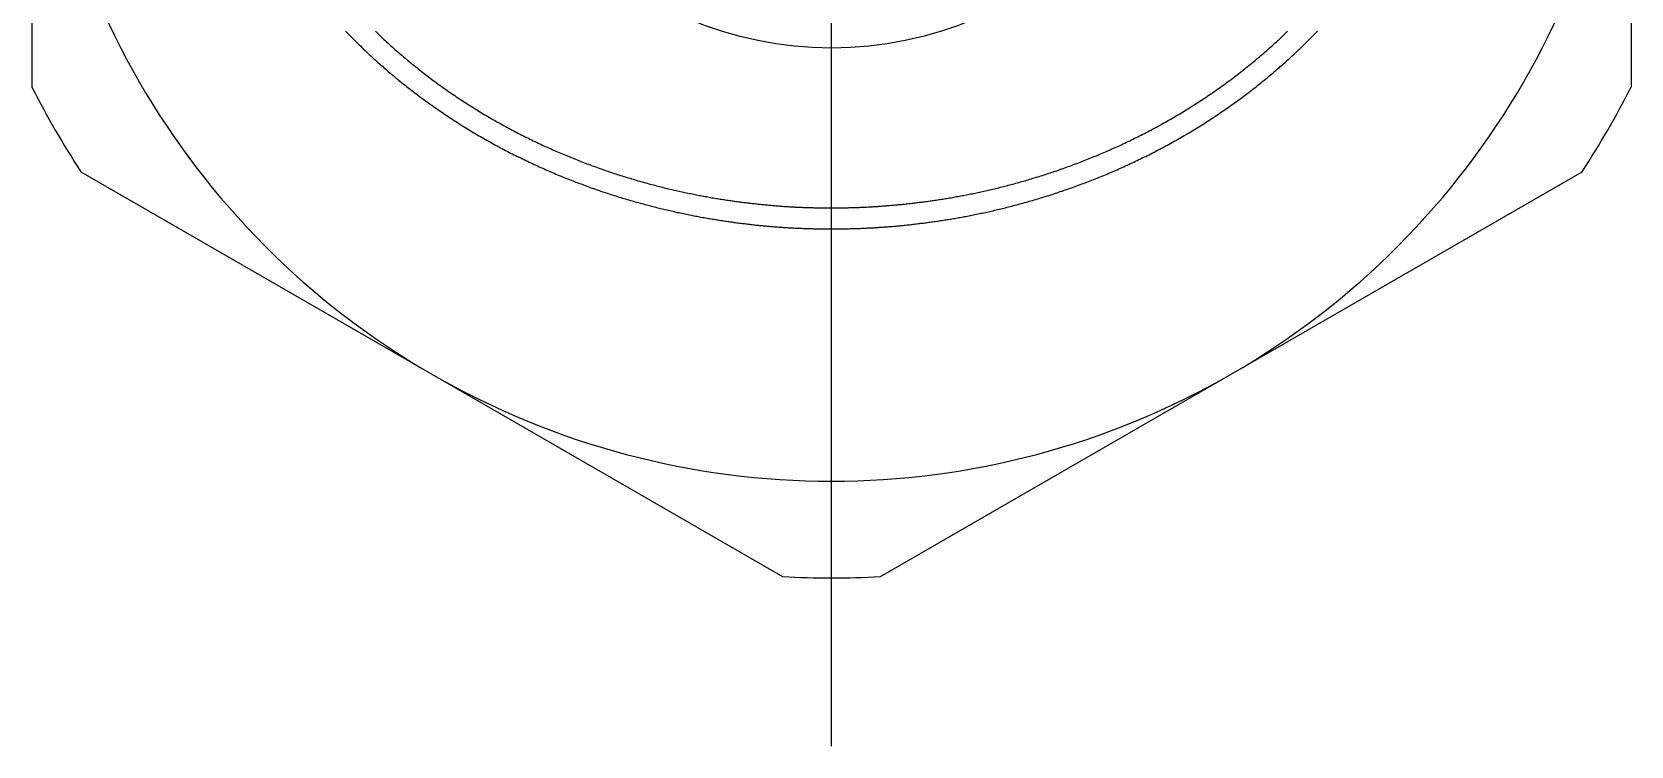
# Model space of a CAD drawing. Extents: x -77.6 to 11.5, y -35.7 to 12.7.
# Drawn here: x -9.5 to 9.5, y -12.65 to -4.16 of the extents above; entities that cross this region are included whole.
import ezdxf

# ---------------------------------------------------------------- set-up
doc = ezdxf.new("R2010")
doc.units = 0
doc.linetypes.add('CENTER', pattern=[50.8, 31.75, -6.35, 6.35, -6.35])
doc.layers.get('0').update_dxf_attribs({"linetype": 'CONTINUOUS'})
doc.layers.add('CENTER', color=1, linetype='CENTER')

msp = doc.modelspace()

# ---------------------------------------------------------------- linework, layer by layer
at = {"color": 7, "linetype": 'CONTINUOUS'}
for p, q in [((-9.5, 0), (-9.5, -4.814)), ((9.5, 0), (9.5, -4.814)), ((-8.919, -5.82), (-4.75, -8.227)), ((4.75, -8.227), (8.919, -5.82)), ((-4.75, -8.227), (-0.581, -10.634)), ((0.581, -10.634), (4.75, -8.227))]:
    msp.add_line(p, q, dxfattribs=at)
at = {"color": 7}
for points in [[(-5.775, -4.147, 0), (-5.758, -4.164, 0), (-5.742, -4.181, 0), (-5.726, -4.198, 0), (-5.71, -4.214, 0), (-5.693, -4.231, 0), (-5.677, -4.248, 0), (-5.66, -4.264, 0), (-5.644, -4.28, 0), (-5.627, -4.297, 0), (-5.611, -4.313, 0), (-5.594, -4.329, 0), (-5.577, -4.346, 0), (-5.56, -4.362, 0), (-5.543, -4.378, 0), (-5.526, -4.394, 0), (-5.509, -4.41, 0), (-5.492, -4.426, 0), (-5.475, -4.442, 0), (-5.458, -4.458, 0), (-5.441, -4.474, 0), (-5.424, -4.489, 0), (-5.406, -4.505, 0), (-5.389, -4.521, 0), (-5.371, -4.536, 0), (-5.354, -4.552, 0), (-5.336, -4.567, 0), (-5.319, -4.583, 0), (-5.301, -4.598, 0), (-5.283, -4.613, 0), (-5.266, -4.629, 0), (-5.248, -4.644, 0), (-5.23, -4.659, 0), (-5.212, -4.674, 0), (-5.194, -4.689, 0), (-5.176, -4.704, 0), (-5.158, -4.719, 0), (-5.14, -4.734, 0), (-5.122, -4.748, 0), (-5.104, -4.763, 0), (-5.085, -4.778, 0), (-5.067, -4.792, 0), (-5.049, -4.807, 0), (-5.03, -4.821, 0), (-5.012, -4.835, 0), (-4.994, -4.85, 0), (-4.975, -4.864, 0), (-4.957, -4.878, 0), (-4.938, -4.892, 0), (-4.919, -4.906, 0), (-4.901, -4.92, 0), (-4.882, -4.934, 0), (-4.863, -4.948, 0), (-4.845, -4.962, 0), (-4.826, -4.976, 0), (-4.807, -4.989, 0), (-4.788, -5.003, 0), (-4.769, -5.016, 0), (-4.75, -5.03, 0), (-4.731, -5.043, 0), (-4.712, -5.057, 0), (-4.693, -5.07, 0), (-4.674, -5.083, 0), (-4.655, -5.096, 0), (-4.636, -5.109, 0), (-4.617, -5.122, 0), (-4.598, -5.135, 0), (-4.578, -5.148, 0), (-4.559, -5.161, 0), (-4.54, -5.174, 0), (-4.521, -5.186, 0), (-4.501, -5.199, 0), (-4.482, -5.212, 0), (-4.463, -5.224, 0), (-4.443, -5.236, 0), (-4.424, -5.249, 0), (-4.404, -5.261, 0), (-4.385, -5.273, 0), (-4.365, -5.285, 0), (-4.346, -5.297, 0), (-4.326, -5.309, 0), (-4.307, -5.321, 0), (-4.287, -5.333, 0), (-4.268, -5.345, 0), (-4.248, -5.357, 0), (-4.228, -5.368, 0), (-4.209, -5.38, 0), (-4.189, -5.392, 0), (-4.169, -5.403, 0), (-4.15, -5.414, 0), (-4.13, -5.426, 0), (-4.11, -5.437, 0), (-4.09, -5.448, 0), (-4.071, -5.459, 0), (-4.051, -5.47, 0), (-4.031, -5.481, 0), (-4.011, -5.492, 0), (-3.991, -5.503, 0), (-3.972, -5.514, 0), (-3.952, -5.525, 0), (-3.932, -5.535, 0), (-3.912, -5.546, 0), (-3.892, -5.556, 0), (-3.872, -5.567, 0), (-3.852, -5.577, 0), (-3.832, -5.587, 0), (-3.813, -5.598, 0), (-3.793, -5.608, 0), (-3.773, -5.618, 0), (-3.753, -5.628, 0), (-3.733, -5.638, 0), (-3.713, -5.648, 0), (-3.693, -5.657, 0), (-3.673, -5.667, 0), (-3.653, -5.677, 0), (-3.633, -5.686, 0), (-3.613, -5.696, 0), (-3.593, -5.705, 0), (-3.573, -5.715, 0), (-3.553, -5.724, 0), (-3.533, -5.733, 0), (-3.513, -5.743, 0), (-3.494, -5.752, 0), (-3.474, -5.761, 0), (-3.454, -5.77, 0), (-3.434, -5.779, 0), (-3.414, -5.788, 0), (-3.394, -5.796, 0), (-3.374, -5.805, 0), (-3.354, -5.814, 0), (-3.334, -5.822, 0), (-3.314, -5.831, 0), (-3.294, -5.839, 0), (-3.274, -5.848, 0), (-3.254, -5.856, 0), (-3.234, -5.864, 0), (-3.214, -5.873, 0), (-3.195, -5.881, 0), (-3.175, -5.889, 0), (-3.155, -5.897, 0), (-3.135, -5.905, 0), (-3.115, -5.913, 0), (-3.095, -5.921, 0), (-3.075, -5.928, 0), (-3.055, -5.936, 0), (-3.036, -5.944, 0), (-3.016, -5.951, 0), (-2.996, -5.959, 0), (-2.976, -5.966, 0), (-2.956, -5.974, 0), (-2.937, -5.981, 0), (-2.917, -5.988, 0), (-2.897, -5.995, 0), (-2.877, -6.003, 0), (-2.858, -6.01, 0), (-2.838, -6.017, 0), (-2.818, -6.024, 0), (-2.798, -6.031, 0), (-2.779, -6.037, 0), (-2.759, -6.044, 0), (-2.739, -6.051, 0), (-2.72, -6.058, 0), (-2.7, -6.064, 0), (-2.681, -6.071, 0), (-2.661, -6.077, 0), (-2.642, -6.083, 0), (-2.622, -6.09, 0), (-2.602, -6.096, 0), (-2.583, -6.102, 0), (-2.564, -6.109, 0), (-2.544, -6.115, 0), (-2.525, -6.121, 0), (-2.505, -6.127, 0), (-2.486, -6.133, 0), (-2.466, -6.138, 0), (-2.447, -6.144, 0), (-2.428, -6.15, 0), (-2.409, -6.156, 0), (-2.389, -6.161, 0), (-2.37, -6.167, 0), (-2.351, -6.172, 0), (-2.332, -6.178, 0), (-2.313, -6.183, 0), (-2.294, -6.188, 0), (-2.275, -6.194, 0), (-2.256, -6.199, 0), (-2.237, -6.204, 0), (-2.218, -6.209, 0), (-2.199, -6.214, 0), (-2.18, -6.219, 0), (-2.161, -6.224, 0), (-2.142, -6.229, 0), (-2.123, -6.234, 0), (-2.105, -6.239, 0), (-2.086, -6.243, 0), (-2.067, -6.248, 0), (-2.049, -6.253, 0), (-2.03, -6.257, 0), (-2.012, -6.262, 0), (-1.993, -6.266, 0), (-1.975, -6.27, 0), (-1.956, -6.275, 0), (-1.938, -6.279, 0), (-1.92, -6.283, 0), (-1.901, -6.287, 0), (-1.883, -6.291, 0), (-1.865, -6.296, 0), (-1.847, -6.3, 0), (-1.829, -6.304, 0), (-1.811, -6.307, 0), (-1.793, -6.311, 0), (-1.775, -6.315, 0), (-1.757, -6.319, 0), (-1.739, -6.323, 0), (-1.722, -6.326, 0), (-1.704, -6.33, 0), (-1.686, -6.333, 0), (-1.669, -6.337, 0), (-1.651, -6.34, 0), (-1.634, -6.344, 0), (-1.616, -6.347, 0), (-1.599, -6.35, 0), (-1.582, -6.354, 0), (-1.564, -6.357, 0), (-1.547, -6.36, 0), (-1.53, -6.363, 0), (-1.513, -6.366, 0), (-1.496, -6.369, 0), (-1.479, -6.372, 0), (-1.462, -6.375, 0), (-1.445, -6.378, 0), (-1.429, -6.381, 0), (-1.412, -6.384, 0), (-1.395, -6.386, 0), (-1.379, -6.389, 0), (-1.362, -6.392, 0), (-1.346, -6.394, 0), (-1.33, -6.397, 0), (-1.314, -6.4, 0), (-1.297, -6.402, 0), (-1.281, -6.404, 0), (-1.265, -6.407, 0), (-1.249, -6.409, 0), (-1.233, -6.412, 0), (-1.218, -6.414, 0), (-1.202, -6.416, 0), (-1.186, -6.418, 0), (-1.17, -6.42, 0), (-1.155, -6.423, 0), (-1.139, -6.425, 0), (-1.124, -6.427, 0), (-1.108, -6.429, 0), (-1.093, -6.431, 0), (-1.078, -6.433, 0), (-1.063, -6.435, 0), (-1.047, -6.437, 0), (-1.032, -6.438, 0), (-1.017, -6.44, 0), (-1.002, -6.442, 0), (-0.987, -6.444, 0), (-0.972, -6.446, 0), (-0.957, -6.447, 0), (-0.942, -6.449, 0), (-0.928, -6.451, 0), (-0.913, -6.452, 0), (-0.898, -6.454, 0), (-0.884, -6.455, 0), (-0.869, -6.457, 0), (-0.854, -6.458, 0), (-0.84, -6.46, 0), (-0.825, -6.461, 0), (-0.811, -6.463, 0), (-0.796, -6.464, 0), (-0.782, -6.465, 0), (-0.768, -6.467, 0), (-0.753, -6.468, 0), (-0.739, -6.469, 0), (-0.725, -6.47, 0), (-0.711, -6.472, 0), (-0.697, -6.473, 0), (-0.682, -6.474, 0), (-0.668, -6.475, 0), (-0.654, -6.476, 0), (-0.64, -6.477, 0), (-0.626, -6.478, 0), (-0.612, -6.479, 0), (-0.598, -6.48, 0), (-0.584, -6.481, 0), (-0.571, -6.482, 0), (-0.557, -6.483, 0), (-0.543, -6.484, 0), (-0.529, -6.485, 0), (-0.515, -6.486, 0), (-0.501, -6.486, 0), (-0.488, -6.487, 0), (-0.474, -6.488, 0), (-0.46, -6.489, 0), (-0.447, -6.489, 0), (-0.433, -6.49, 0), (-0.419, -6.491, 0), (-0.406, -6.491, 0), (-0.392, -6.492, 0), (-0.378, -6.492, 0), (-0.365, -6.493, 0), (-0.351, -6.493, 0), (-0.338, -6.494, 0), (-0.324, -6.494, 0), (-0.311, -6.495, 0), (-0.297, -6.495, 0), (-0.283, -6.496, 0), (-0.27, -6.496, 0), (-0.256, -6.497, 0), (-0.243, -6.497, 0), (-0.229, -6.497, 0), (-0.216, -6.498, 0), (-0.202, -6.498, 0), (-0.189, -6.498, 0), (-0.175, -6.498, 0), (-0.162, -6.499, 0), (-0.148, -6.499, 0), (-0.135, -6.499, 0), (-0.122, -6.499, 0), (-0.108, -6.499, 0), (-0.095, -6.5, 0), (-0.081, -6.5, 0), (-0.068, -6.5, 0), (-0.054, -6.5, 0), (-0.041, -6.5, 0), (-0.027, -6.5, 0), (-0.014, -6.5, 0), (0, -6.5, 0)], [(-5.42, -4.15, 0), (-5.404, -4.166, 0), (-5.387, -4.181, 0), (-5.371, -4.197, 0), (-5.355, -4.212, 0), (-5.338, -4.228, 0), (-5.322, -4.243, 0), (-5.305, -4.259, 0), (-5.289, -4.274, 0), (-5.272, -4.289, 0), (-5.256, -4.304, 0), (-5.239, -4.319, 0), (-5.222, -4.335, 0), (-5.205, -4.35, 0), (-5.188, -4.365, 0), (-5.171, -4.379, 0), (-5.154, -4.394, 0), (-5.137, -4.409, 0), (-5.12, -4.424, 0), (-5.103, -4.439, 0), (-5.086, -4.453, 0), (-5.069, -4.468, 0), (-5.051, -4.482, 0), (-5.034, -4.497, 0), (-5.017, -4.511, 0), (-4.999, -4.526, 0), (-4.982, -4.54, 0), (-4.964, -4.554, 0), (-4.947, -4.568, 0), (-4.929, -4.582, 0), (-4.912, -4.596, 0), (-4.894, -4.61, 0), (-4.876, -4.624, 0), (-4.858, -4.638, 0), (-4.841, -4.652, 0), (-4.823, -4.666, 0), (-4.805, -4.679, 0), (-4.787, -4.693, 0), (-4.769, -4.707, 0), (-4.751, -4.72, 0), (-4.733, -4.734, 0), (-4.715, -4.747, 0), (-4.697, -4.76, 0), (-4.679, -4.774, 0), (-4.66, -4.787, 0), (-4.642, -4.8, 0), (-4.624, -4.813, 0), (-4.606, -4.826, 0), (-4.587, -4.839, 0), (-4.569, -4.852, 0), (-4.551, -4.865, 0), (-4.532, -4.877, 0), (-4.514, -4.89, 0), (-4.495, -4.903, 0), (-4.477, -4.915, 0), (-4.458, -4.928, 0), (-4.44, -4.94, 0), (-4.421, -4.953, 0), (-4.402, -4.965, 0), (-4.384, -4.977, 0), (-4.365, -4.989, 0), (-4.346, -5.002, 0), (-4.328, -5.014, 0), (-4.309, -5.026, 0), (-4.29, -5.037, 0), (-4.271, -5.049, 0), (-4.252, -5.061, 0), (-4.234, -5.073, 0), (-4.215, -5.085, 0), (-4.196, -5.096, 0), (-4.177, -5.108, 0), (-4.158, -5.119, 0), (-4.139, -5.131, 0), (-4.12, -5.142, 0), (-4.101, -5.153, 0), (-4.082, -5.164, 0), (-4.063, -5.176, 0), (-4.044, -5.187, 0), (-4.025, -5.198, 0), (-4.006, -5.209, 0), (-3.987, -5.22, 0), (-3.968, -5.23, 0), (-3.948, -5.241, 0), (-3.929, -5.252, 0), (-3.91, -5.263, 0), (-3.891, -5.273, 0), (-3.872, -5.284, 0), (-3.853, -5.294, 0), (-3.833, -5.304, 0), (-3.814, -5.315, 0), (-3.795, -5.325, 0), (-3.776, -5.335, 0), (-3.756, -5.345, 0), (-3.737, -5.355, 0), (-3.718, -5.365, 0), (-3.699, -5.375, 0), (-3.679, -5.385, 0), (-3.66, -5.395, 0), (-3.641, -5.404, 0), (-3.622, -5.414, 0), (-3.602, -5.423, 0), (-3.583, -5.433, 0), (-3.564, -5.442, 0), (-3.544, -5.452, 0), (-3.525, -5.461, 0), (-3.506, -5.47, 0), (-3.486, -5.479, 0), (-3.467, -5.489, 0), (-3.448, -5.498, 0), (-3.428, -5.507, 0), (-3.409, -5.515, 0), (-3.39, -5.524, 0), (-3.37, -5.533, 0), (-3.351, -5.542, 0), (-3.332, -5.55, 0), (-3.312, -5.559, 0), (-3.293, -5.568, 0), (-3.274, -5.576, 0), (-3.255, -5.584, 0), (-3.235, -5.593, 0), (-3.216, -5.601, 0), (-3.197, -5.609, 0), (-3.177, -5.617, 0), (-3.158, -5.625, 0), (-3.139, -5.633, 0), (-3.119, -5.641, 0), (-3.1, -5.649, 0), (-3.081, -5.657, 0), (-3.062, -5.665, 0), (-3.042, -5.673, 0), (-3.023, -5.68, 0), (-3.004, -5.688, 0), (-2.985, -5.695, 0), (-2.965, -5.703, 0), (-2.946, -5.71, 0), (-2.927, -5.718, 0), (-2.908, -5.725, 0), (-2.888, -5.732, 0), (-2.869, -5.739, 0), (-2.85, -5.746, 0), (-2.831, -5.753, 0), (-2.812, -5.76, 0), (-2.793, -5.767, 0), (-2.773, -5.774, 0), (-2.754, -5.781, 0), (-2.735, -5.788, 0), (-2.716, -5.794, 0), (-2.697, -5.801, 0), (-2.678, -5.808, 0), (-2.659, -5.814, 0), (-2.64, -5.821, 0), (-2.621, -5.827, 0), (-2.602, -5.833, 0), (-2.583, -5.84, 0), (-2.564, -5.846, 0), (-2.545, -5.852, 0), (-2.526, -5.858, 0), (-2.507, -5.864, 0), (-2.488, -5.87, 0), (-2.469, -5.876, 0), (-2.451, -5.882, 0), (-2.432, -5.888, 0), (-2.413, -5.893, 0), (-2.394, -5.899, 0), (-2.376, -5.905, 0), (-2.357, -5.91, 0), (-2.338, -5.916, 0), (-2.319, -5.921, 0), (-2.301, -5.927, 0), (-2.282, -5.932, 0), (-2.264, -5.937, 0), (-2.245, -5.942, 0), (-2.227, -5.948, 0), (-2.208, -5.953, 0), (-2.19, -5.958, 0), (-2.171, -5.963, 0), (-2.153, -5.968, 0), (-2.134, -5.973, 0), (-2.116, -5.977, 0), (-2.098, -5.982, 0), (-2.08, -5.987, 0), (-2.061, -5.992, 0), (-2.043, -5.996, 0), (-2.025, -6.001, 0), (-2.007, -6.005, 0), (-1.989, -6.01, 0), (-1.971, -6.014, 0), (-1.953, -6.019, 0), (-1.935, -6.023, 0), (-1.917, -6.027, 0), (-1.899, -6.031, 0), (-1.882, -6.035, 0), (-1.864, -6.04, 0), (-1.846, -6.044, 0), (-1.828, -6.048, 0), (-1.811, -6.052, 0), (-1.793, -6.055, 0), (-1.776, -6.059, 0), (-1.758, -6.063, 0), (-1.741, -6.067, 0), (-1.723, -6.07, 0), (-1.706, -6.074, 0), (-1.689, -6.078, 0), (-1.672, -6.081, 0), (-1.654, -6.085, 0), (-1.637, -6.088, 0), (-1.62, -6.092, 0), (-1.603, -6.095, 0), (-1.586, -6.098, 0), (-1.569, -6.102, 0), (-1.552, -6.105, 0), (-1.536, -6.108, 0), (-1.519, -6.111, 0), (-1.502, -6.114, 0), (-1.486, -6.117, 0), (-1.469, -6.12, 0), (-1.453, -6.123, 0), (-1.436, -6.126, 0), (-1.42, -6.129, 0), (-1.404, -6.132, 0), (-1.387, -6.134, 0), (-1.371, -6.137, 0), (-1.355, -6.14, 0), (-1.339, -6.142, 0), (-1.323, -6.145, 0), (-1.307, -6.147, 0), (-1.291, -6.15, 0), (-1.275, -6.152, 0), (-1.26, -6.155, 0), (-1.244, -6.157, 0), (-1.229, -6.16, 0), (-1.213, -6.162, 0), (-1.198, -6.164, 0), (-1.182, -6.166, 0), (-1.167, -6.168, 0), (-1.152, -6.171, 0), (-1.136, -6.173, 0), (-1.121, -6.175, 0), (-1.106, -6.177, 0), (-1.091, -6.179, 0), (-1.076, -6.181, 0), (-1.061, -6.183, 0), (-1.047, -6.185, 0), (-1.032, -6.187, 0), (-1.017, -6.188, 0), (-1.002, -6.19, 0), (-0.988, -6.192, 0), (-0.973, -6.194, 0), (-0.959, -6.195, 0), (-0.944, -6.197, 0), (-0.93, -6.199, 0), (-0.915, -6.2, 0), (-0.901, -6.202, 0), (-0.886, -6.204, 0), (-0.872, -6.205, 0), (-0.858, -6.207, 0), (-0.844, -6.208, 0), (-0.83, -6.21, 0), (-0.815, -6.211, 0), (-0.801, -6.212, 0), (-0.787, -6.214, 0), (-0.773, -6.215, 0), (-0.759, -6.216, 0), (-0.746, -6.218, 0), (-0.732, -6.219, 0), (-0.718, -6.22, 0), (-0.704, -6.221, 0), (-0.69, -6.222, 0), (-0.676, -6.224, 0), (-0.663, -6.225, 0), (-0.649, -6.226, 0), (-0.635, -6.227, 0), (-0.622, -6.228, 0), (-0.608, -6.229, 0), (-0.595, -6.23, 0), (-0.581, -6.231, 0), (-0.568, -6.232, 0), (-0.554, -6.233, 0), (-0.541, -6.233, 0), (-0.527, -6.234, 0), (-0.514, -6.235, 0), (-0.5, -6.236, 0), (-0.487, -6.237, 0), (-0.474, -6.237, 0), (-0.46, -6.238, 0), (-0.447, -6.239, 0), (-0.434, -6.24, 0), (-0.42, -6.24, 0), (-0.407, -6.241, 0), (-0.394, -6.241, 0), (-0.381, -6.242, 0), (-0.367, -6.243, 0), (-0.354, -6.243, 0), (-0.341, -6.244, 0), (-0.328, -6.244, 0), (-0.315, -6.245, 0), (-0.302, -6.245, 0), (-0.288, -6.246, 0), (-0.275, -6.246, 0), (-0.262, -6.246, 0), (-0.249, -6.247, 0), (-0.236, -6.247, 0), (-0.223, -6.247, 0), (-0.21, -6.248, 0), (-0.197, -6.248, 0), (-0.183, -6.248, 0), (-0.17, -6.248, 0), (-0.157, -6.249, 0), (-0.144, -6.249, 0), (-0.131, -6.249, 0), (-0.118, -6.249, 0), (-0.105, -6.249, 0), (-0.092, -6.25, 0), (-0.079, -6.25, 0), (-0.066, -6.25, 0), (-0.052, -6.25, 0), (-0.039, -6.25, 0), (-0.026, -6.25, 0), (-0.013, -6.25, 0), (0, -6.25, 0)], [(0, -6.5, 0), (0.014, -6.5, 0), (0.027, -6.5, 0), (0.041, -6.5, 0), (0.054, -6.5, 0), (0.068, -6.5, 0), (0.081, -6.5, 0), (0.095, -6.5, 0), (0.108, -6.499, 0), (0.122, -6.499, 0), (0.135, -6.499, 0), (0.148, -6.499, 0), (0.162, -6.499, 0), (0.175, -6.498, 0), (0.189, -6.498, 0), (0.202, -6.498, 0), (0.216, -6.497, 0), (0.229, -6.497, 0), (0.243, -6.497, 0), (0.256, -6.496, 0), (0.27, -6.496, 0), (0.284, -6.495, 0), (0.297, -6.495, 0), (0.311, -6.495, 0), (0.324, -6.494, 0), (0.338, -6.494, 0), (0.351, -6.493, 0), (0.365, -6.492, 0), (0.378, -6.492, 0), (0.392, -6.491, 0), (0.406, -6.491, 0), (0.419, -6.49, 0), (0.433, -6.489, 0), (0.447, -6.489, 0), (0.46, -6.488, 0), (0.474, -6.487, 0), (0.488, -6.486, 0), (0.502, -6.486, 0), (0.515, -6.485, 0), (0.529, -6.484, 0), (0.543, -6.483, 0), (0.557, -6.482, 0), (0.571, -6.481, 0), (0.585, -6.48, 0), (0.599, -6.479, 0), (0.612, -6.478, 0), (0.626, -6.477, 0), (0.64, -6.476, 0), (0.654, -6.475, 0), (0.669, -6.474, 0), (0.683, -6.473, 0), (0.697, -6.472, 0), (0.711, -6.471, 0), (0.725, -6.47, 0), (0.739, -6.468, 0), (0.754, -6.467, 0), (0.768, -6.466, 0), (0.782, -6.465, 0), (0.797, -6.463, 0), (0.811, -6.462, 0), (0.825, -6.461, 0), (0.84, -6.459, 0), (0.854, -6.458, 0), (0.869, -6.456, 0), (0.884, -6.455, 0), (0.898, -6.453, 0), (0.913, -6.452, 0), (0.928, -6.45, 0), (0.943, -6.448, 0), (0.957, -6.447, 0), (0.972, -6.445, 0), (0.987, -6.443, 0), (1.002, -6.442, 0), (1.017, -6.44, 0), (1.032, -6.438, 0), (1.047, -6.436, 0), (1.063, -6.434, 0), (1.078, -6.433, 0), (1.093, -6.431, 0), (1.108, -6.429, 0), (1.124, -6.427, 0), (1.139, -6.425, 0), (1.155, -6.422, 0), (1.17, -6.42, 0), (1.186, -6.418, 0), (1.202, -6.416, 0), (1.218, -6.414, 0), (1.233, -6.412, 0), (1.249, -6.409, 0), (1.265, -6.407, 0), (1.281, -6.404, 0), (1.297, -6.402, 0), (1.313, -6.4, 0), (1.33, -6.397, 0), (1.346, -6.394, 0), (1.362, -6.392, 0), (1.379, -6.389, 0), (1.395, -6.387, 0), (1.412, -6.384, 0), (1.429, -6.381, 0), (1.445, -6.378, 0), (1.462, -6.375, 0), (1.479, -6.372, 0), (1.496, -6.369, 0), (1.513, -6.366, 0), (1.53, -6.363, 0), (1.547, -6.36, 0), (1.564, -6.357, 0), (1.581, -6.354, 0), (1.598, -6.351, 0), (1.616, -6.347, 0), (1.633, -6.344, 0), (1.651, -6.341, 0), (1.668, -6.337, 0), (1.686, -6.334, 0), (1.703, -6.33, 0), (1.721, -6.327, 0), (1.739, -6.323, 0), (1.757, -6.319, 0), (1.774, -6.315, 0), (1.792, -6.312, 0), (1.81, -6.308, 0), (1.828, -6.304, 0), (1.846, -6.3, 0), (1.865, -6.296, 0), (1.883, -6.292, 0), (1.901, -6.288, 0), (1.919, -6.284, 0), (1.937, -6.279, 0), (1.956, -6.275, 0), (1.974, -6.271, 0), (1.993, -6.266, 0), (2.011, -6.262, 0), (2.03, -6.257, 0), (2.048, -6.253, 0), (2.067, -6.248, 0), (2.085, -6.243, 0), (2.104, -6.239, 0), (2.123, -6.234, 0), (2.141, -6.229, 0), (2.16, -6.224, 0), (2.179, -6.219, 0), (2.198, -6.214, 0), (2.217, -6.209, 0), (2.236, -6.204, 0), (2.255, -6.199, 0), (2.274, -6.194, 0), (2.293, -6.188, 0), (2.312, -6.183, 0), (2.331, -6.178, 0), (2.35, -6.172, 0), (2.369, -6.167, 0), (2.389, -6.161, 0), (2.408, -6.155, 0), (2.427, -6.15, 0), (2.446, -6.144, 0), (2.466, -6.138, 0), (2.485, -6.132, 0), (2.504, -6.126, 0), (2.524, -6.12, 0), (2.543, -6.114, 0), (2.563, -6.108, 0), (2.582, -6.102, 0), (2.602, -6.096, 0), (2.621, -6.09, 0), (2.641, -6.083, 0), (2.66, -6.077, 0), (2.68, -6.07, 0), (2.699, -6.064, 0), (2.719, -6.057, 0), (2.739, -6.051, 0), (2.758, -6.044, 0), (2.778, -6.037, 0), (2.798, -6.03, 0), (2.817, -6.024, 0), (2.837, -6.017, 0), (2.857, -6.01, 0), (2.877, -6.003, 0), (2.896, -5.995, 0), (2.916, -5.988, 0), (2.936, -5.981, 0), (2.956, -5.974, 0), (2.976, -5.966, 0), (2.995, -5.959, 0), (3.015, -5.951, 0), (3.035, -5.944, 0), (3.055, -5.936, 0), (3.075, -5.928, 0), (3.095, -5.921, 0), (3.115, -5.913, 0), (3.135, -5.905, 0), (3.155, -5.897, 0), (3.174, -5.889, 0), (3.194, -5.881, 0), (3.214, -5.873, 0), (3.234, -5.864, 0), (3.254, -5.856, 0), (3.274, -5.848, 0), (3.294, -5.839, 0), (3.314, -5.831, 0), (3.334, -5.822, 0), (3.354, -5.814, 0), (3.374, -5.805, 0), (3.394, -5.796, 0), (3.414, -5.788, 0), (3.434, -5.779, 0), (3.454, -5.77, 0), (3.474, -5.761, 0), (3.494, -5.752, 0), (3.513, -5.743, 0), (3.533, -5.733, 0), (3.553, -5.724, 0), (3.573, -5.715, 0), (3.593, -5.705, 0), (3.613, -5.696, 0), (3.633, -5.686, 0), (3.653, -5.677, 0), (3.673, -5.667, 0), (3.693, -5.657, 0), (3.713, -5.647, 0), (3.733, -5.638, 0), (3.753, -5.628, 0), (3.773, -5.618, 0), (3.793, -5.607, 0), (3.813, -5.597, 0), (3.833, -5.587, 0), (3.852, -5.577, 0), (3.872, -5.566, 0), (3.892, -5.556, 0), (3.912, -5.546, 0), (3.932, -5.535, 0), (3.952, -5.524, 0), (3.972, -5.514, 0), (3.991, -5.503, 0), (4.011, -5.492, 0), (4.031, -5.481, 0), (4.051, -5.47, 0), (4.071, -5.459, 0), (4.09, -5.448, 0), (4.11, -5.437, 0), (4.13, -5.426, 0), (4.15, -5.414, 0), (4.169, -5.403, 0), (4.189, -5.391, 0), (4.209, -5.38, 0), (4.228, -5.368, 0), (4.248, -5.357, 0), (4.268, -5.345, 0), (4.287, -5.333, 0), (4.307, -5.321, 0), (4.326, -5.309, 0), (4.346, -5.297, 0), (4.365, -5.285, 0), (4.385, -5.273, 0), (4.404, -5.261, 0), (4.424, -5.249, 0), (4.443, -5.236, 0), (4.463, -5.224, 0), (4.482, -5.212, 0), (4.501, -5.199, 0), (4.521, -5.186, 0), (4.54, -5.174, 0), (4.559, -5.161, 0), (4.579, -5.148, 0), (4.598, -5.135, 0), (4.617, -5.122, 0), (4.636, -5.109, 0), (4.655, -5.096, 0), (4.674, -5.083, 0), (4.693, -5.07, 0), (4.712, -5.057, 0), (4.731, -5.043, 0), (4.75, -5.03, 0), (4.769, -5.017, 0), (4.788, -5.003, 0), (4.807, -4.989, 0), (4.826, -4.976, 0), (4.845, -4.962, 0), (4.863, -4.948, 0), (4.882, -4.934, 0), (4.901, -4.92, 0), (4.919, -4.906, 0), (4.938, -4.892, 0), (4.957, -4.878, 0), (4.975, -4.864, 0), (4.994, -4.85, 0), (5.012, -4.835, 0), (5.03, -4.821, 0), (5.049, -4.807, 0), (5.067, -4.792, 0), (5.085, -4.777, 0), (5.104, -4.763, 0), (5.122, -4.748, 0), (5.14, -4.733, 0), (5.158, -4.719, 0), (5.176, -4.704, 0), (5.194, -4.689, 0), (5.212, -4.674, 0), (5.23, -4.659, 0), (5.248, -4.644, 0), (5.265, -4.628, 0), (5.283, -4.613, 0), (5.301, -4.598, 0), (5.319, -4.583, 0), (5.336, -4.567, 0), (5.354, -4.552, 0), (5.371, -4.536, 0), (5.389, -4.521, 0), (5.406, -4.505, 0), (5.423, -4.489, 0), (5.441, -4.474, 0), (5.458, -4.458, 0), (5.475, -4.442, 0), (5.492, -4.426, 0), (5.509, -4.41, 0), (5.526, -4.394, 0), (5.543, -4.378, 0), (5.56, -4.362, 0), (5.577, -4.346, 0), (5.594, -4.33, 0), (5.611, -4.313, 0), (5.627, -4.297, 0), (5.644, -4.28, 0), (5.661, -4.264, 0), (5.677, -4.248, 0), (5.693, -4.231, 0), (5.71, -4.214, 0), (5.726, -4.198, 0), (5.742, -4.181, 0), (5.759, -4.164, 0), (5.775, -4.148, 0)], [(0, -6.25, 0), (0.013, -6.25, 0), (0.026, -6.25, 0), (0.039, -6.25, 0), (0.052, -6.25, 0), (0.066, -6.25, 0), (0.079, -6.25, 0), (0.092, -6.25, 0), (0.105, -6.249, 0), (0.118, -6.249, 0), (0.131, -6.249, 0), (0.144, -6.249, 0), (0.157, -6.249, 0), (0.17, -6.248, 0), (0.183, -6.248, 0), (0.197, -6.248, 0), (0.21, -6.247, 0), (0.223, -6.247, 0), (0.236, -6.247, 0), (0.249, -6.246, 0), (0.262, -6.246, 0), (0.275, -6.246, 0), (0.288, -6.245, 0), (0.302, -6.245, 0), (0.315, -6.244, 0), (0.328, -6.244, 0), (0.341, -6.243, 0), (0.354, -6.243, 0), (0.368, -6.242, 0), (0.381, -6.242, 0), (0.394, -6.241, 0), (0.407, -6.24, 0), (0.42, -6.24, 0), (0.434, -6.239, 0), (0.447, -6.238, 0), (0.46, -6.238, 0), (0.474, -6.237, 0), (0.487, -6.236, 0), (0.5, -6.235, 0), (0.514, -6.234, 0), (0.527, -6.234, 0), (0.541, -6.233, 0), (0.554, -6.232, 0), (0.568, -6.231, 0), (0.581, -6.23, 0), (0.595, -6.229, 0), (0.608, -6.228, 0), (0.622, -6.227, 0), (0.636, -6.226, 0), (0.649, -6.225, 0), (0.663, -6.224, 0), (0.677, -6.223, 0), (0.69, -6.222, 0), (0.704, -6.22, 0), (0.718, -6.219, 0), (0.732, -6.218, 0), (0.746, -6.217, 0), (0.76, -6.216, 0), (0.774, -6.214, 0), (0.788, -6.213, 0), (0.802, -6.212, 0), (0.816, -6.21, 0), (0.83, -6.209, 0), (0.844, -6.207, 0), (0.858, -6.206, 0), (0.872, -6.205, 0), (0.887, -6.203, 0), (0.901, -6.202, 0), (0.915, -6.2, 0), (0.93, -6.198, 0), (0.944, -6.197, 0), (0.959, -6.195, 0), (0.973, -6.193, 0), (0.988, -6.192, 0), (1.002, -6.19, 0), (1.017, -6.188, 0), (1.032, -6.186, 0), (1.047, -6.184, 0), (1.061, -6.183, 0), (1.076, -6.181, 0), (1.091, -6.179, 0), (1.106, -6.177, 0), (1.121, -6.175, 0), (1.137, -6.173, 0), (1.152, -6.171, 0), (1.167, -6.168, 0), (1.182, -6.166, 0), (1.198, -6.164, 0), (1.213, -6.162, 0), (1.228, -6.16, 0), (1.244, -6.157, 0), (1.26, -6.155, 0), (1.275, -6.152, 0), (1.291, -6.15, 0), (1.307, -6.148, 0), (1.323, -6.145, 0), (1.339, -6.142, 0), (1.355, -6.14, 0), (1.371, -6.137, 0), (1.387, -6.134, 0), (1.403, -6.132, 0), (1.42, -6.129, 0), (1.436, -6.126, 0), (1.452, -6.123, 0), (1.469, -6.12, 0), (1.485, -6.117, 0), (1.502, -6.114, 0), (1.519, -6.111, 0), (1.535, -6.108, 0), (1.552, -6.105, 0), (1.569, -6.102, 0), (1.586, -6.099, 0), (1.603, -6.095, 0), (1.62, -6.092, 0), (1.637, -6.089, 0), (1.654, -6.085, 0), (1.671, -6.082, 0), (1.688, -6.078, 0), (1.706, -6.074, 0), (1.723, -6.071, 0), (1.74, -6.067, 0), (1.758, -6.063, 0), (1.775, -6.06, 0), (1.793, -6.056, 0), (1.81, -6.052, 0), (1.828, -6.048, 0), (1.846, -6.044, 0), (1.863, -6.04, 0), (1.881, -6.036, 0), (1.899, -6.032, 0), (1.917, -6.027, 0), (1.935, -6.023, 0), (1.952, -6.019, 0), (1.97, -6.014, 0), (1.988, -6.01, 0), (2.006, -6.006, 0), (2.025, -6.001, 0), (2.043, -5.996, 0), (2.061, -5.992, 0), (2.079, -5.987, 0), (2.097, -5.982, 0), (2.115, -5.978, 0), (2.134, -5.973, 0), (2.152, -5.968, 0), (2.17, -5.963, 0), (2.189, -5.958, 0), (2.207, -5.953, 0), (2.226, -5.948, 0), (2.244, -5.942, 0), (2.263, -5.937, 0), (2.281, -5.932, 0), (2.3, -5.927, 0), (2.319, -5.921, 0), (2.337, -5.916, 0), (2.356, -5.91, 0), (2.375, -5.905, 0), (2.393, -5.899, 0), (2.412, -5.893, 0), (2.431, -5.887, 0), (2.45, -5.882, 0), (2.469, -5.876, 0), (2.487, -5.87, 0), (2.506, -5.864, 0), (2.525, -5.858, 0), (2.544, -5.852, 0), (2.563, -5.846, 0), (2.582, -5.839, 0), (2.601, -5.833, 0), (2.62, -5.827, 0), (2.639, -5.82, 0), (2.658, -5.814, 0), (2.677, -5.808, 0), (2.696, -5.801, 0), (2.715, -5.794, 0), (2.735, -5.788, 0), (2.754, -5.781, 0), (2.773, -5.774, 0), (2.792, -5.767, 0), (2.811, -5.76, 0), (2.83, -5.753, 0), (2.85, -5.746, 0), (2.869, -5.739, 0), (2.888, -5.732, 0), (2.907, -5.725, 0), (2.926, -5.718, 0), (2.946, -5.71, 0), (2.965, -5.703, 0), (2.984, -5.695, 0), (3.003, -5.688, 0), (3.023, -5.68, 0), (3.042, -5.673, 0), (3.061, -5.665, 0), (3.081, -5.657, 0), (3.1, -5.649, 0), (3.119, -5.641, 0), (3.139, -5.634, 0), (3.158, -5.626, 0), (3.177, -5.617, 0), (3.197, -5.609, 0), (3.216, -5.601, 0), (3.235, -5.593, 0), (3.254, -5.584, 0), (3.274, -5.576, 0), (3.293, -5.568, 0), (3.312, -5.559, 0), (3.332, -5.55, 0), (3.351, -5.542, 0), (3.37, -5.533, 0), (3.39, -5.524, 0), (3.409, -5.515, 0), (3.428, -5.507, 0), (3.448, -5.498, 0), (3.467, -5.489, 0), (3.486, -5.479, 0), (3.506, -5.47, 0), (3.525, -5.461, 0), (3.544, -5.452, 0), (3.564, -5.442, 0), (3.583, -5.433, 0), (3.602, -5.423, 0), (3.622, -5.414, 0), (3.641, -5.404, 0), (3.66, -5.394, 0), (3.679, -5.385, 0), (3.699, -5.375, 0), (3.718, -5.365, 0), (3.737, -5.355, 0), (3.757, -5.345, 0), (3.776, -5.335, 0), (3.795, -5.325, 0), (3.814, -5.314, 0), (3.833, -5.304, 0), (3.853, -5.294, 0), (3.872, -5.283, 0), (3.891, -5.273, 0), (3.91, -5.262, 0), (3.929, -5.252, 0), (3.949, -5.241, 0), (3.968, -5.23, 0), (3.987, -5.219, 0), (4.006, -5.208, 0), (4.025, -5.198, 0), (4.044, -5.187, 0), (4.063, -5.175, 0), (4.082, -5.164, 0), (4.101, -5.153, 0), (4.12, -5.142, 0), (4.139, -5.131, 0), (4.158, -5.119, 0), (4.177, -5.108, 0), (4.196, -5.096, 0), (4.215, -5.085, 0), (4.234, -5.073, 0), (4.252, -5.061, 0), (4.271, -5.049, 0), (4.29, -5.037, 0), (4.309, -5.026, 0), (4.328, -5.014, 0), (4.346, -5.002, 0), (4.365, -4.989, 0), (4.384, -4.977, 0), (4.402, -4.965, 0), (4.421, -4.953, 0), (4.44, -4.94, 0), (4.458, -4.928, 0), (4.477, -4.915, 0), (4.495, -4.903, 0), (4.514, -4.89, 0), (4.532, -4.878, 0), (4.551, -4.865, 0), (4.569, -4.852, 0), (4.587, -4.839, 0), (4.606, -4.826, 0), (4.624, -4.813, 0), (4.642, -4.8, 0), (4.66, -4.787, 0), (4.679, -4.774, 0), (4.697, -4.76, 0), (4.715, -4.747, 0), (4.733, -4.734, 0), (4.751, -4.72, 0), (4.769, -4.707, 0), (4.787, -4.693, 0), (4.805, -4.679, 0), (4.823, -4.666, 0), (4.841, -4.652, 0), (4.858, -4.638, 0), (4.876, -4.624, 0), (4.894, -4.61, 0), (4.912, -4.596, 0), (4.929, -4.582, 0), (4.947, -4.568, 0), (4.964, -4.554, 0), (4.982, -4.54, 0), (4.999, -4.525, 0), (5.017, -4.511, 0), (5.034, -4.497, 0), (5.051, -4.482, 0), (5.069, -4.468, 0), (5.086, -4.453, 0), (5.103, -4.438, 0), (5.12, -4.424, 0), (5.137, -4.409, 0), (5.154, -4.394, 0), (5.171, -4.379, 0), (5.188, -4.364, 0), (5.205, -4.349, 0), (5.222, -4.334, 0), (5.239, -4.319, 0), (5.255, -4.304, 0), (5.272, -4.289, 0), (5.289, -4.274, 0), (5.305, -4.259, 0), (5.322, -4.243, 0), (5.338, -4.228, 0), (5.355, -4.212, 0), (5.371, -4.197, 0), (5.387, -4.181, 0), (5.404, -4.166, 0), (5.42, -4.15, 0)]]:
    msp.add_polyline3d(points, dxfattribs=at)
at = {"color": 7, "linetype": 'CONTINUOUS'}
msp.add_circle((0, 0), 4.35, dxfattribs=at)
for radius, start, end in [(9.5, 180, 240), (9.5, 300, 0), (10.65, 206.872, 213.128), (10.65, 326.872, 333.128), (9.5, 240, 300), (10.65, 266.872, 273.128)]:
    msp.add_arc((0, 0), radius, start, end, dxfattribs=at)
at = {"layer": 'CENTER', "color": 1, "linetype": 'CENTER'}
msp.add_line((0, -12.65), (0, 12.65), dxfattribs=at)

doc.saveas('drawing.dxf')
